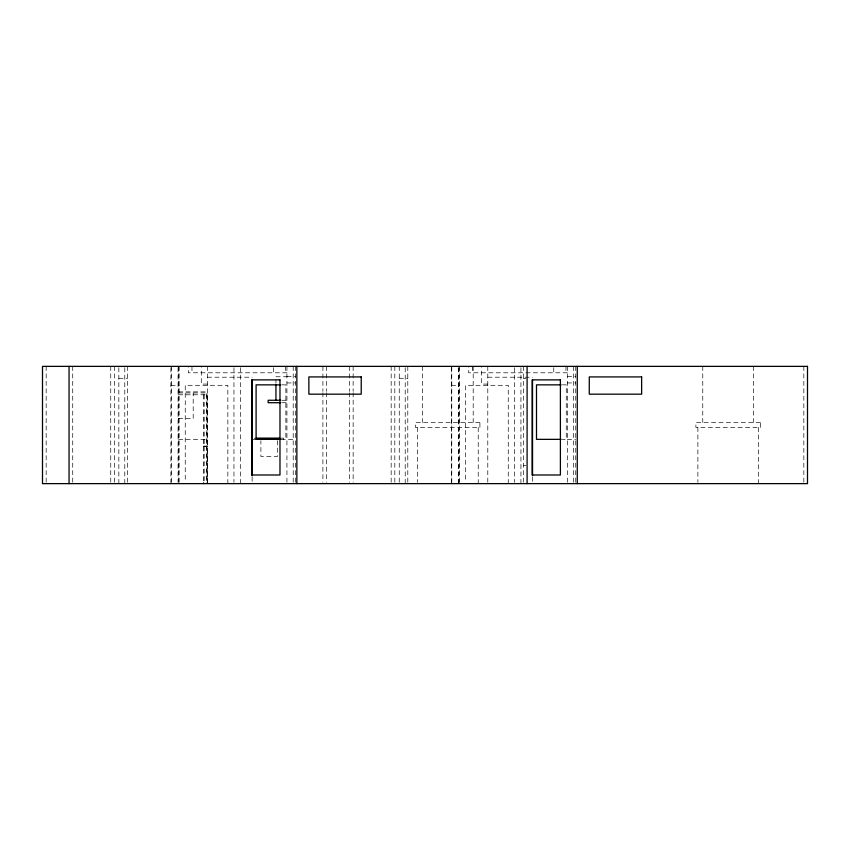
<?xml version="1.0" encoding="UTF-8"?>
<svg xmlns="http://www.w3.org/2000/svg" width="850" height="850" viewBox="0 0 850 850"><rect width="100%" height="100%" fill="white"/><g stroke="black" fill="none" stroke-linecap="round" stroke-linejoin="round"><path stroke-width="0.64" stroke-dasharray="4.25 3.19" d="M286.928 372.789L188.307 372.789L188.307 366.371M567.343 372.789L468.711 372.789L468.711 366.371M286.928 376.38L295.332 376.38M567.343 376.38L575.737 376.38M275.942 376.752L286.928 376.752M207.389 377.209L252.121 377.209M487.794 377.209L532.536 377.209M118.841 378.282L127.383 378.282M399.245 378.282L407.798 378.282M523.43 378.537L525.874 378.537M286.928 382.946L295.332 382.946M567.343 382.946L575.737 382.946M207.389 384.083L201.28 384.083L201.28 367.636M487.794 384.083L481.695 384.083L481.695 367.636M281.977 384.848L285.866 384.848L285.866 439.354M562.392 384.848L566.27 384.848L566.27 439.354L562.392 439.354M170.903 385.305L179.148 385.305M451.308 385.305L459.553 385.305M178.532 391.871L206.933 391.871L206.933 482.864M178.532 392.934L206.933 392.934M178.532 394.772L207.538 394.772L207.538 446.069L203.575 446.069M281.924 400.265L286.928 400.265M281.924 402.709L286.928 402.709M178.532 418.529L193.194 418.529L193.194 392.934M281.01 438.132L283.634 438.132L283.634 439.354M252.121 439.354L254.702 439.354L254.766 438.132M281.01 439.354L295.332 439.354M567.343 439.354L575.737 439.354M178.532 439.652L206.933 439.652M203.575 446.675L207.538 446.675L207.538 482.864M523.43 465.407L525.874 465.407M803.834 366.371L803.834 482.311M758.646 427.444L758.646 483.629M753.61 366.371L753.61 422.408M702.769 366.371L702.769 422.408M697.882 427.444L697.882 482.322M575.737 366.371L575.737 483.629M573.601 366.371L573.601 482.311M567.343 366.371L567.343 483.629M565.972 366.371L565.972 372.789M553.754 367.657L553.754 372.789M532.536 477.062L532.536 482.311M523.43 366.371L523.43 482.311M520.933 367.689L520.933 483.629M514.367 367.689L514.367 482.311M508.257 483.629L508.257 385.305L465.662 385.305L465.662 482.311M487.794 366.371L487.794 483.629M478.231 427.444L478.231 483.629M473.195 366.371L473.195 422.408M472.377 366.371L472.377 372.789M459.553 366.371L459.553 483.629M458.947 367.689L458.947 483.629M458.49 367.689L458.49 483.629M451.764 366.371L451.764 482.311M451.308 367.689L451.308 483.629M422.354 366.371L422.354 422.408M417.467 427.444L417.467 482.322M407.798 366.371L407.798 483.629M405.206 367.689L405.206 483.629M399.245 366.371L399.245 483.629M394.814 366.371L394.814 482.311M391.159 366.371L391.159 482.311M353.143 366.371L353.143 391.404M353.143 392.721L353.143 482.311M349.478 366.371L349.478 391.404M349.478 392.721L349.478 482.311M326.57 366.371L326.57 391.404M326.57 392.721L326.57 482.311M322.904 366.371L322.904 391.404M322.904 392.721L322.904 482.311M295.332 366.371L295.332 482.311M293.197 366.371L293.197 482.311M286.928 366.371L286.928 482.322M285.558 366.371L285.558 372.789M277.504 440.672L277.504 456.45L260.897 456.45L260.897 440.672M275.942 379.366L275.942 383.286M273.349 367.657L273.349 372.789M252.121 477.062L252.121 482.322M240.518 367.689L240.518 483.629M233.952 367.689L233.952 482.311M227.843 483.629L227.843 385.305L185.247 385.305L185.247 482.311M207.389 366.371L207.389 483.629M206.316 394.772L206.316 446.069M206.316 446.675L206.316 482.864M204.181 394.772L204.181 446.069M204.181 446.675L204.181 481.567M203.575 394.772L203.575 481.567M191.972 366.371L191.972 372.789M179.148 366.371L179.148 483.629M178.532 366.371L178.532 483.629M178.075 367.689L178.075 482.311M171.36 366.371L171.36 482.311M170.903 367.689L170.903 483.629M127.383 366.371L127.383 483.629M124.791 367.689L124.791 483.629M118.841 367.689L118.841 483.629M114.41 366.371L114.41 482.311M110.744 366.371L110.744 482.311M72.728 366.371L72.728 482.311M46.166 366.371L46.166 482.311M479.91 422.408L415.48 422.408L415.48 427.444L479.91 427.444L479.91 422.408M760.325 422.408L695.895 422.408L695.895 427.444L760.325 427.444L760.325 422.408"/><path stroke-width="1.27" d="M280.691 384.848L256.094 384.848L256.094 439.354M561.096 384.848L536.499 384.848L536.499 439.354L561.096 439.354M280.67 400.265L268.154 400.265L268.154 402.709L280.67 402.709M256.073 438.132L279.692 438.132M255.988 439.354L280.691 439.354M577.267 366.371L577.267 483.629M532.536 379.844L532.536 475.745M527.096 366.371L527.096 483.629M296.852 366.371L296.852 483.629M275.942 384.593L275.942 400.265M252.121 379.844L252.121 475.809M203.575 482.864L203.575 483.629M69.062 366.371L69.062 483.629M807.5 366.371L42.5 366.371L42.5 483.629L807.5 483.629L807.5 366.371M361.229 376.922L308.869 376.922L308.869 394.177L361.229 394.177L361.229 376.922M641.644 376.922L589.273 376.922L589.273 394.177L641.644 394.177L641.644 376.922M279.979 379.876L251.738 379.876L251.738 474.991L279.979 474.991L279.979 379.876M560.394 379.876L532.142 379.876L532.142 474.991L560.394 474.991L560.394 379.876"/></g></svg>
